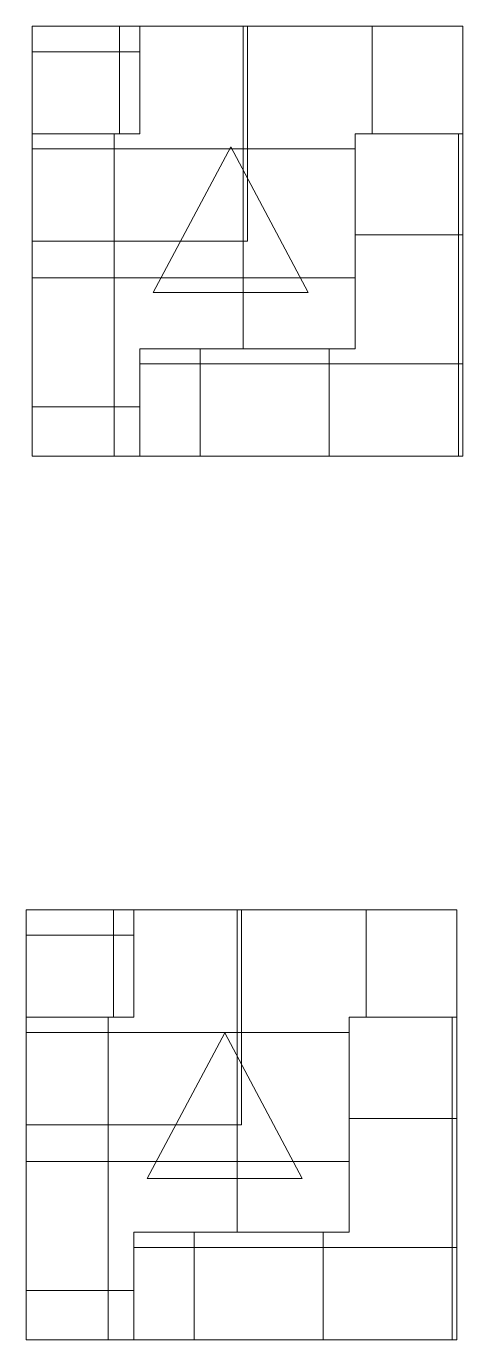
# Model space of a CAD drawing. Header units: millimetres. Extents: x -12447 to 83753, y -46415 to 46712.
# Drawn here: x 79959 to 81987, y -7241 to -1131 of the extents above; entities that cross this region are included whole.
import ezdxf

# ---------------------------------------------------------------- set-up
doc = ezdxf.new("R2010")
doc.units = ezdxf.units.MM
doc.layers.add('Линии', color=7, linetype='Continuous', lineweight=9, true_color=0x00a600)
doc.layers.add('Узлы', color=7, linetype='Continuous', lineweight=18)
pattern_1 = [(0, (57566.75, -2902.3), (0, 600), []), (90, (57566.75, -2902.3), (-600, 4e-14), [])]
pattern_2 = [(0, (57538.7, -7012.3), (0, 600), []), (90, (57538.7, -7012.3), (-600, 4e-14), [])]

msp = doc.modelspace()

# ---------------------------------------------------------------- hatches: boundary and pattern name
at = {"layer": 'Узлы', "lineweight": 9, "true_color": 0x808080}
h = msp.add_hatch(dxfattribs=at)
h.set_pattern_fill('FP_190', color=8, style=0, pattern_type=2)
h.set_pattern_definition([(0, (76892.15, -250.5), (0, 500), []), (90, (76892.15, -250.5), (-500, 3e-14), [])])
h.paths.add_polyline_path([(80049.807, -1631.435), (80487.451, -1631.435), (80487.451, -1131.435), (79987.451, -1131.435), (79987.451, -1631.435)])
h = msp.add_hatch(dxfattribs=at)
h.set_pattern_fill('FP_193', color=8, style=0, pattern_type=2)
h.set_pattern_definition(pattern_1)
h.paths.add_polyline_path([(79987.451, -2131.435), (80987.451, -2131.435), (80987.451, -1131.435), (80487.451, -1131.435), (80487.451, -1631.435), (79987.451, -1631.435)])
h = msp.add_hatch(dxfattribs=at)
h.set_pattern_fill('FP_193', color=8, style=0, pattern_type=2)
h.set_pattern_definition(pattern_1)
h.paths.add_polyline_path([(80487.451, -3131.435), (80487.451, -2631.435), (81487.451, -2631.435), (81487.451, -1631.435), (81987.451, -1631.435), (81987.451, -1131.435), (80987.451, -1131.435), (80987.451, -2131.435), (79987.451, -2131.435), (79987.451, -3131.435), (80049.807, -3131.435)])
h = msp.add_hatch(dxfattribs=at)
h.set_pattern_fill('FP_194', color=8, style=0, pattern_type=2)
h.set_pattern_definition([(0, (58566.75, -3902.3), (0, 600), []), (90, (58566.75, -3902.3), (-600, 4e-14), [])])
h.paths.add_polyline_path([(80987.451, -3131.435), (81987.451, -3131.435), (81987.451, -1631.435), (81487.451, -1631.435), (81487.451, -2631.435), (80487.451, -2631.435), (80487.451, -3131.435)])
h = msp.add_hatch(dxfattribs=at)
h.set_pattern_fill('FP_195', color=8, style=0, pattern_type=2)
h.set_pattern_definition([(0, (76864.1, -4360.5), (0, 500), []), (90, (76864.1, -4360.5), (-500, 3e-14), [])])
h.paths.add_polyline_path([(80004.699, -5741.435), (80459.396, -5741.435), (80459.396, -5241.435), (79959.396, -5241.435), (79959.396, -5741.435), (79987.451, -5741.435)])
h = msp.add_hatch(dxfattribs=at)
h.set_pattern_fill('FP_196', color=8, style=0, pattern_type=2)
h.set_pattern_definition(pattern_2)
h.paths.add_polyline_path([(80049.807, -6241.435), (80959.396, -6241.435), (80959.396, -5241.435), (80459.396, -5241.435), (80459.396, -5741.435), (79959.396, -5741.435), (79959.396, -6241.435), (80004.699, -6241.435)])
h = msp.add_hatch(dxfattribs=at)
h.set_pattern_fill('FP_196', color=8, style=0, pattern_type=2)
h.set_pattern_definition(pattern_2)
h.paths.add_polyline_path([(80459.396, -7241.435), (80459.396, -6741.435), (81459.396, -6741.435), (81459.396, -5741.435), (81959.396, -5741.435), (81959.396, -5241.435), (80959.396, -5241.435), (80959.396, -6241.435), (79959.396, -6241.435), (79959.396, -7241.435), (80049.807, -7241.435)])
h = msp.add_hatch(dxfattribs=at)
h.set_pattern_fill('FP_197', color=8, style=0, pattern_type=2)
h.set_pattern_definition([(0, (58538.7, -8012.3), (0, 600), []), (90, (58538.7, -8012.3), (-600, 4e-14), [])])
h.paths.add_polyline_path([(81459.396, -7241.435), (81959.396, -7241.435), (81959.396, -5741.435), (81459.396, -5741.435), (81459.396, -6741.435), (80459.396, -6741.435), (80459.396, -7241.435), (80987.451, -7241.435)])

# ---------------------------------------------------------------- linework, layer by layer
at = {"layer": 'Линии', "color": 7}
for p, q in [((80487.451, -1131.435), (79987.451, -1131.435)), ((79987.451, -1131.435), (79987.451, -1631.435)), ((80987.451, -1131.435), (80487.451, -1131.435)), ((80487.451, -1131.435), (80487.451, -1631.435)), ((81487.451, -1131.435), (80987.451, -1131.435)), ((80987.451, -1131.435), (80987.451, -2131.435)), ((81987.451, -1131.435), (81487.451, -1131.435)), ((81987.451, -1631.435), (81987.451, -1131.435)), ((80487.451, -1631.435), (79987.451, -1631.435)), ((79987.451, -1631.435), (79987.451, -2131.435)), ((81987.451, -1631.435), (81487.451, -1631.435)), ((81487.451, -1631.435), (81487.451, -2631.435)), ((81987.451, -3131.435), (81987.451, -1631.435)), ((79987.451, -2131.435), (79987.451, -3131.435)), ((80987.451, -2131.435), (79987.451, -2131.435)), ((81487.451, -2631.435), (80487.451, -2631.435)), ((80487.451, -2631.435), (80487.451, -3131.435)), ((79987.451, -3131.435), (80487.451, -3131.435)), ((80487.451, -3131.435), (81987.451, -3131.435)), ((80459.396, -5241.435), (79959.396, -5241.435)), ((79959.396, -5241.435), (79959.396, -5741.435)), ((80959.396, -5241.435), (80459.396, -5241.435)), ((80459.396, -5241.435), (80459.396, -5741.435)), ((81459.396, -5241.435), (80959.396, -5241.435)), ((80959.396, -5241.435), (80959.396, -6241.435)), ((81959.396, -5241.435), (81459.396, -5241.435)), ((81959.396, -5741.435), (81959.396, -5241.435)), ((80459.396, -5741.435), (79959.396, -5741.435)), ((79959.396, -5741.435), (79959.396, -6241.435)), ((81959.396, -5741.435), (81459.396, -5741.435)), ((81459.396, -5741.435), (81459.396, -6741.435)), ((81959.396, -7241.435), (81959.396, -5741.435)), ((79959.396, -6241.435), (79959.396, -7241.435)), ((80959.396, -6241.435), (79959.396, -6241.435)), ((81459.396, -6741.435), (80459.396, -6741.435)), ((80459.396, -6741.435), (80459.396, -7241.435)), ((79959.396, -7241.435), (80459.396, -7241.435)), ((80459.396, -7241.435), (81959.396, -7241.435))]:
    msp.add_line(p, q, dxfattribs=at)
at = {"layer": 'Линии', "color": 1, "true_color": 0xff0000}
for p, q in [((80549.36, -2369.291), (80909.36, -1692.23)), ((81269.36, -2369.291), (80909.36, -1692.23)), ((80549.36, -2369.291), (81269.36, -2369.291)), ((80521.305, -6491.435), (80881.305, -5814.374)), ((81241.305, -6491.435), (80881.305, -5814.374)), ((80521.305, -6491.435), (81241.305, -6491.435))]:
    msp.add_line(p, q, dxfattribs=at)

doc.saveas('drawing.dxf')
